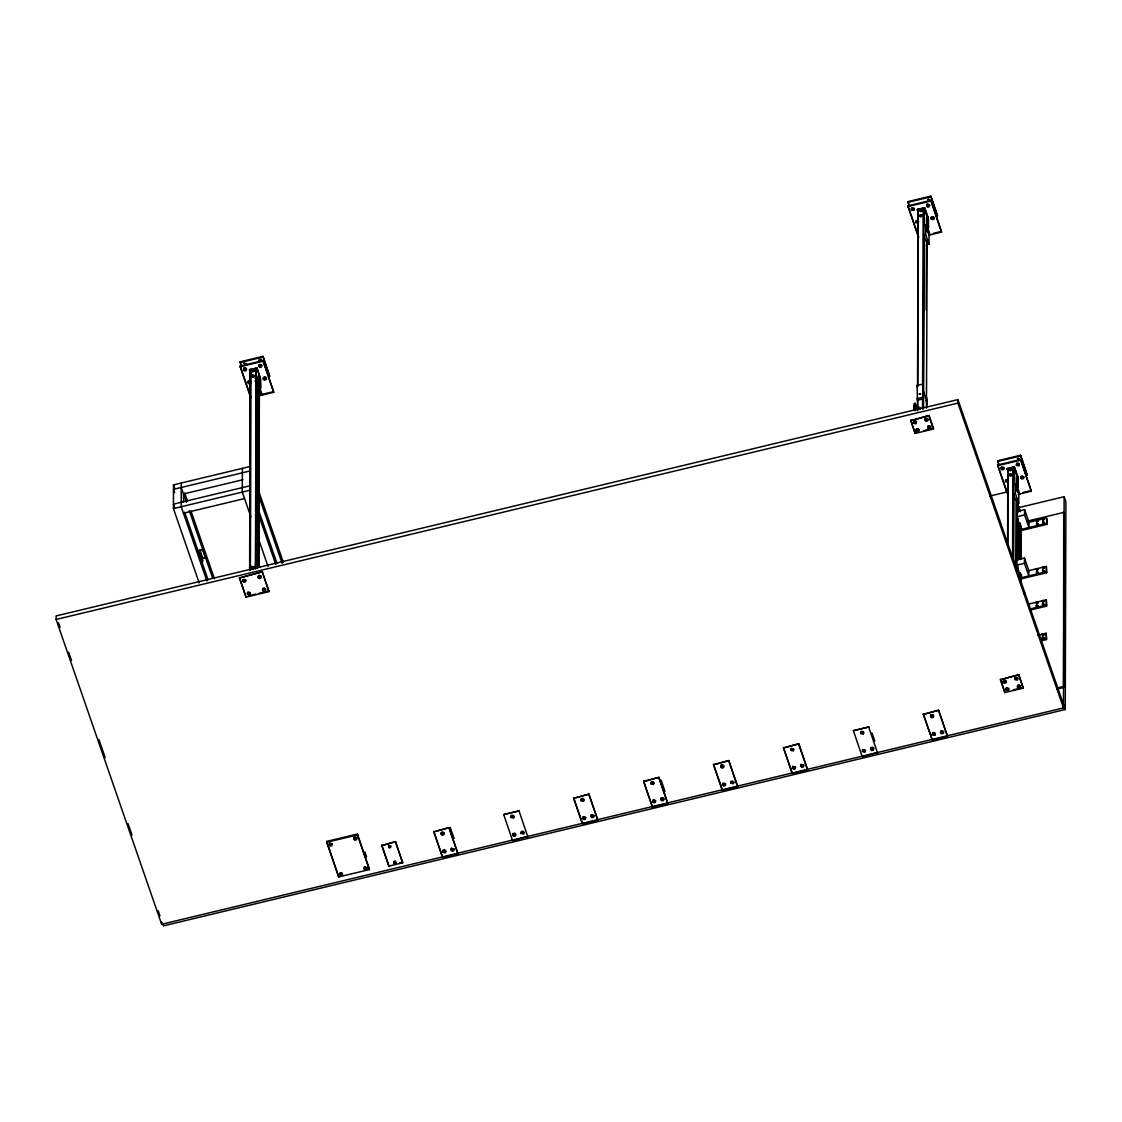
<?xml version="1.0" encoding="UTF-8"?>
<svg xmlns="http://www.w3.org/2000/svg" width="1122" height="1122" viewBox="0 0 1122 1122"><rect width="100%" height="100%" fill="white"/><g stroke="black" fill="none" stroke-linecap="round" stroke-linejoin="round"><path stroke-width="1.5" d="M1018.187 507.747L1064.133 496.723L1063.474 707.926L161.652 924.276L56.1 619.456L56.114 615.936L957.936 399.586L1065.255 709.511L163.433 925.874L162.55 923.308M161.652 924.276L161.666 921.933M199.155 582.893L173.433 508.603L173.503 484.872L250.15 466.486M181.273 483.007L181.203 506.737L206.925 581.028M183.489 502.179L183.517 493.961L242.899 479.711M199.225 550.355L201.876 558.447L205.396 557.606L202.745 549.514L199.225 550.355L199.211 553.861L199.982 553.679L199.996 550.173L202.647 557.83L202.633 561.337L201.862 561.533L201.876 559.177M205.396 557.606L201.876 558.013M239.393 577.984L262.352 571.771L268.985 591.617L246.027 597.128L239.393 577.984L262.352 571.771M250.795 397.805L240.052 366.081L263.011 360.569L273.74 392.293L258.986 395.828M241.16 365.758L240.066 361.859L263.011 356.347L269.645 376.207L263.011 356.347M242.366 468.351L242.296 492.081L250.865 516.849M246.027 597.128L239.954 578.868M250.599 373.57L249.491 369.629L256.84 367.876L260.641 378.843L260.599 388.521L260.192 377.567M249.631 570.481L250.248 369.447L249.869 565.881M250.402 570.299L251.019 369.264M252.674 567.578C251.973 569.822 255.564 568.952 254.512 567.143L252.674 567.578L252.843 568.98M253.418 566.947L253.586 568.153L253.418 566.947L256.784 566.133L256.952 567.353L252.001 568.588L252.001 567.325M255.451 569.078L256.068 368.058L255.69 564.478M255.788 567.003L255.437 564.043L256.966 563.679L257.331 564.703L257.317 566.624L255.788 567.003L256.966 563.679M260.192 378.268L256.84 367.876M259.673 567.437L257.485 561.14L256.573 561.365L256.545 568.391L257.471 568.181L258.046 376.151M257.906 552.108L258.439 377.301M258.228 564.759L258.803 375.968M258.621 565.909L259.21 377.118M258.845 566.554L259.42 377.749M273.74 392.293L263.011 360.569M326.712 842.285L326.712 841.402L357.441 834.039L369.433 869.564L338.704 876.927L326.712 842.285L357.441 834.908L357.441 834.039M338.704 876.927L326.712 841.402M381.803 845.623L395.575 841.612L402.658 862.79L388.885 866.1L381.803 845.623L395.575 841.612M388.885 866.1L381.803 844.922M433.779 831.865L449.081 827.671L457.93 853.73L442.615 857.404L433.779 831.865L449.081 827.671M442.615 857.404L433.779 831.346M503.722 814.558L519.023 810.897L503.722 814.558L512.558 840.616L527.859 836.423M573.651 798.317L588.952 794.11L597.802 820.168L582.5 823.843L573.651 798.317L588.952 794.11M582.5 823.843L573.651 797.784M643.593 781.529L658.895 777.336L667.73 803.394L652.429 807.069L643.593 781.529L658.895 777.336M652.429 807.069L643.593 781.01M713.522 764.755L728.837 760.562L737.673 786.62L722.372 790.281L713.522 764.755L728.837 760.562M722.372 790.281L713.522 764.236M783.465 747.981L798.766 743.774L807.602 769.832L792.3 773.507L783.465 747.981L798.766 743.774M792.3 773.507L783.465 747.448M853.393 730.674L868.709 727L853.393 730.674L862.243 756.733L877.544 752.525M918.623 237.584L907.88 205.859L930.839 200.347L941.582 232.072L928.469 235.227M909.002 205.536L907.894 201.637L930.853 196.126L937.487 215.985L930.853 196.126M910.713 420.652L929.086 415.547L933.504 429.011L915.145 433.429L910.713 420.652L929.086 415.547M919.9 407.51L920.068 408.899L919.9 407.51L914.318 408.534L914.626 409.768L914.093 406.024L915.622 405.659L915.973 408.618L915.622 405.659M914.304 403.569L914.29 410.596L915.201 410.386L915.229 403.345L914.304 403.569L915.398 406.711M915.145 433.429L910.727 419.951M919.9 408.394L915.608 409.334L915.44 408.113C917.782 405.617 919.717 409.614 918.806 407.314M917.319 209.407L917.319 210.123L924.668 207.654L917.319 209.407L918.441 213.348M922.817 384.089L923.308 398.815L917.501 400.203L917.011 385.491L922.817 384.089L923.35 385.617M917.473 410.259L917.501 398.829M917.684 410.89L917.726 399.46M917.768 385.954L918.091 209.225L917.544 387.062L917.011 385.491M922.522 409.039L922.55 399.25M922.593 385.856L923.14 208.019M923.28 408.857L923.911 207.836L927.263 217.542L926.492 217.724L926.463 229.926M923.504 407.861L924.051 234.624M924.065 225.915L924.121 208.468M923.336 714.419L938.637 710.226L947.473 736.284L932.172 739.959L923.336 714.419L938.637 710.226M925.65 234.386L923.827 234.835L927.179 244.526L929.016 244.091L925.65 234.386L925.692 224.723L923.855 225.157M926.211 310.121L926.421 243.867M926.449 408.127L927.193 240.206M926.996 230.852L927.038 216.897M928.034 217.359L928.441 228.299L925.496 229M928.441 228.299L928.469 218.636L924.668 207.654M929.016 244.091L929.044 234.414L925.692 224.723M941.582 232.072L930.839 200.347M1063.474 707.926L957.922 403.107L957.936 399.586M1007.219 493.442L997.612 464.985L1020.571 459.473L1031.314 491.198L1018.187 494.353M998.734 464.662L997.626 460.763L1020.585 455.252L1027.219 475.111L1020.585 455.252M1000.445 679.778L1018.818 674.673L1023.236 688.137L1004.863 692.555L1000.445 679.778L1018.818 674.673M1004.863 692.555L1000.445 679.076M1007.051 468.533L1007.051 469.248L1014.4 466.78L1007.051 468.533L1008.173 472.474M1007.584 545.068L1007.822 468.351L1007.808 542.221M1012.591 557.802L1012.871 467.145M1013.348 561.112L1013.629 466.962L1016.995 476.668L1016.953 490.609M1013.559 561.743L1013.769 493.75M1013.797 485.041L1013.853 467.594M1015.382 493.512L1013.545 493.961L1016.911 503.652L1018.748 503.217L1015.382 493.512L1015.424 483.848L1013.587 484.283M1015.971 566.498L1016.153 502.993M1016.195 489.052L1016.223 476.85L1016.995 476.668M1016.476 570.172L1016.7 500.426M1016.728 489.977L1016.77 476.023M1016.7 570.803L1016.925 499.332M1017.444 558.504L1017.57 518.42M1017.598 511.45L1017.92 504.395L1020.375 511.66M1017.752 476.485L1018.173 487.425L1018.201 477.762L1014.4 466.78M1017.71 574.113L1017.808 565.74M1017.752 560.173L1017.878 518.35M1017.906 511.38L1017.92 504.395M1017.864 559.794L1017.991 519.781M1018.019 512.824L1018.033 505.868M1018.748 503.217L1018.776 493.54L1015.424 483.848M1019.912 580.495L1019.94 573.524M1019.982 559.583L1020.094 522.978M1020.221 581.392L1020.249 572.669M1020.291 558.728L1020.403 523.876M1031.314 491.198L1020.571 459.473M1020.683 583.622L1020.711 574.913M1020.768 559.247L1020.866 526.176M1021.062 575.137L1021.048 577.774L1046.363 571.701L1046.377 566.428L1027.864 570.874M1021.216 526.779L1021.623 530.426L1046.868 524.367L1046.882 519.093L1046.531 518.069L1028.018 522.501M1021.048 581.168L1021.076 574.198M1021.118 559.345L1021.216 526.232M1046.377 566.428L1046.714 572.725L1021.469 578.784L1021.483 574.829M1024.358 594.043L1024.358 591.406M1024.47 557.999L1028.846 570.635L1028.832 575.909L1024.456 563.272L1024.47 557.999L1016.7 559.864M1024.624 509.64L1029 522.277L1028.972 527.55L1024.596 514.914L1024.624 509.64L1016.841 511.506M1028.734 606.679L1028.734 604.043M1041.468 640.76L1046.517 639.54L1046.181 633.243L1037.752 635.262M1029.786 610.172L1046.616 606.132L1046.279 599.835L1027.766 604.281M1046.868 524.367L1046.531 518.069M1046.517 639.54L1046.181 633.243M1046.616 606.132L1046.279 599.835M1056.952 689.104L1063.544 687.52L1063.726 512.403L1027.472 521.113M1065.255 709.511L1065.9 501.829L1064.133 496.723M1019.982 581.322L1020.038 572.585M1020.178 558.812L1020.305 523.708M259.336 360.471L260.276 359.657L261.258 360.442M247.794 593.033L248.972 592.248L249.673 593.215M331.579 844.291L330.163 843.421L330.429 844.88M916.281 221.623L917.221 220.81M1006.013 480.749L1006.953 479.935M1042.857 520.005L1044.063 519.626M1036.924 574.015L1038.074 573.917M1036.476 606.413L1037.682 606.034L1036.644 606.609M258.775 360.821L259.154 359.545M265.844 379.068L266.223 377.791L265.087 376.866L263.572 377.23L263.193 378.507L264.329 379.418M356.403 839.116L356.782 837.839L355.646 836.928L354.131 837.293L353.753 838.569L354.889 839.48M395.926 862.902L395.295 861.079L394.032 861.387L393.71 863.042L395.926 863.505L396.234 862.439L394.032 861.977M441.016 833.59L441.395 832.314L442.924 831.949L444.06 832.861L443.681 834.137L442.166 834.502M650.83 783.254L651.209 781.978L652.724 781.613L653.86 782.525L653.481 784.516L650.83 783.969L651.209 782.693L652.724 782.329L653.86 783.24M733.423 783.016L733.802 781.739L731.151 781.192L730.773 782.469L731.909 783.38M913.953 209.744L914.332 208.468L911.681 207.921L911.302 209.197L912.438 210.109M933.672 218.846L934.051 217.57L932.915 216.658L931.4 217.023L931.022 218.299L932.158 219.211M803.366 766.228L803.745 764.952L801.094 764.405L800.715 765.681L801.851 766.592M913.364 422.517L913.743 421.241L915.257 420.876L916.394 421.788L916.015 423.064L914.5 423.429M1003.685 468.87L1004.064 467.594L1001.413 467.047L1001.034 468.323L1002.17 469.234M1005.452 481.086L1005.831 479.809L1007.346 479.445M943.237 732.68L943.616 731.404L940.965 730.857L940.587 732.133L941.723 733.045M1023.404 477.972L1023.783 476.696L1021.132 476.149L1020.754 477.425L1021.89 478.337M1003.096 681.643L1003.475 680.367L1004.989 680.002L1006.125 680.914L1005.747 682.19L1004.232 682.555M1008.398 689.848L1008.776 688.571L1006.125 688.024L1005.747 689.301L1006.883 690.212M245.157 580.635L245.143 579.85M441.605 833.029L443.456 833.001M513.315 816.83C513.974 814.614 509.921 816.255 512.249 817.223M583.23 817.447L585.081 817.419M911.891 208.65L913.28 208.145M723.115 766.494C723.48 763.802 719.483 766.803 722.554 766.873M918.371 430.189L918.357 429.389M927.347 419.74L926.015 418.674L926.281 420.133M793.044 767.111L794.783 766.887M1001.623 467.776L1003.012 467.271M932.929 716.159L932.915 715.373M1008.103 689.315L1008.089 688.515M1017.079 678.866L1015.747 677.8L1016.013 679.259M1009.884 468.772L1009.87 470.034C1013.895 469.739 1007.64 471.268 1011.778 468.954L1011.146 468.477M1010.165 474.915L1010.165 476.163L1012.058 475.083L1011.427 474.606M1042.969 519.472L1042.955 520.482L1043.979 519.234M265.395 378.703L264.68 377.357L264.245 378.843M258.789 576.203L260.444 576.175M341.663 874.445C342.505 871.443 337.946 874.837 341.467 874.585M931.849 217.373L931.877 218.51M366.277 868.54L365.562 867.194L365.127 868.694M395.547 862.608L394.958 861.486L394.425 862.622M451.717 848.821L453.372 848.807M651.503 782.511L653.27 782.665M654.785 801.417L654.07 800.056L653.635 801.557M723.199 783.689L724.854 783.675M1021.581 476.499L1021.609 477.635M861.317 732.175L862.972 732.147M864.585 751.081C865.441 748.079 860.869 751.459 864.389 751.207M253.376 567.732L256.784 566.834M255.213 376.094L255.213 375.323M255.199 381.368L255.199 380.596M1010.417 475.097L1010.599 475.854L1011.455 475.013M1038.116 525.657L1037.079 525.657M244.301 363.584L245.816 363.724M244.287 368.507L245.802 368.647M260.781 366.067L260.262 364.594L259.813 366.081M933.027 218.608L932.999 217.233M929.661 427.706L929.395 426.248L928.497 427.594M444.775 851.879L444.27 850.392L443.821 851.893M1022.759 477.734L1022.731 476.359M582.907 800.351L582.641 798.892L581.743 800.238M592.921 816.339L592.402 814.853L591.757 816.227M661.671 798.317L663.312 798.864L661.7 799.453M802.721 766.003L802.216 764.531L801.767 766.017M933.153 733.199L934.794 733.732L933.181 734.321M1019.393 686.832L1019.127 685.374L1018.229 686.72M918.904 408.015L915.426 408.815M245.466 369.741L244.512 369.755M927.642 199.562L929.058 200.025M260.122 577.269L259.168 577.283M264.315 590.116L265.002 589.331L264.273 588.573M1017.374 458.688L1018.776 459.15M453.05 849.901L452.082 849.915M522.978 833.113L521.562 832.244L523.301 832.019M862.65 733.241L861.696 733.255M932.578 716.467L931.134 715.794L932.747 715.205M794.46 767.981L793.506 767.995M872.425 749.314L873.084 748.318L871.906 747.771M941.835 730.997L941.148 731.782L941.877 732.54M240.066 362.56L263.011 357.048M907.894 202.339L930.853 196.841M243.853 363.219L246.503 363.766M240.052 366.782L262.997 361.27M907.88 206.56L930.839 201.062M261.412 366.291L259.897 366.656L258.761 365.744L259.14 364.468L261.791 365.015L261.412 367.006L259.897 367.371L258.761 366.459L259.14 365.183L261.791 365.73M249.491 370.33L256.826 368.577M254.848 378.17L257.751 377.469M249.771 380.54L248.257 380.905L247.878 382.181L249.014 383.093M917.614 220.319L916.099 220.683L915.72 222.675L918.371 223.222M916.099 221.399L918.75 221.946M258.986 395.126L272.099 391.985M933.378 233.334L939.941 231.763M250.136 470.945L173.489 489.332L174.639 492.642M250.08 485.756L173.447 504.143L174.583 507.439M173.433 508.603L250.066 490.216M183.447 513.231L244.54 498.575M199.225 550.79L202.745 549.948M922.579 391.087L923.336 390.905L926.702 400.596L925.931 400.778M916.969 398.675L922.789 397.286M255.802 565.067L257.331 564.703M915.987 406.683L914.444 407.048L914.093 406.024M914.093 407.959L915.622 407.595M56.1 619.456L957.922 403.107M919.044 430.161L916.394 429.6L916.015 430.876L917.151 431.802L918.666 431.437L919.044 429.445L916.394 428.899L916.015 430.175L917.151 431.086M247.611 592.823L250.262 593.37L249.883 594.646L248.369 595.011L247.233 594.099L247.611 592.107L250.262 592.654L249.883 593.931L248.369 594.295M923.49 430.722L933.504 428.309M249.308 595.642L255.858 594.071M259.14 593.272L268.985 590.915M997.626 461.465L1020.585 455.967M997.612 465.686L1020.571 460.188M1008.103 482.348L1005.452 481.801L1005.831 480.525L1007.346 480.16L1008.482 481.072M989.59 496.134L1008.285 491.646M1023.11 492.46L1029.673 490.889M1024.596 514.914L1016.827 516.779L1021.202 529.416L1046.517 523.343M1024.456 563.272L1016.672 565.137L1021.469 578.784M1029.435 609.148L1046.265 605.109M1041.104 639.736L1046.153 638.53M1017.752 685.949L1020.403 686.496L1020.024 687.772L1017.374 687.225L1017.752 685.233L1019.267 684.869L1020.403 685.78L1020.024 687.057L1017.374 686.51M1013.222 689.848L1023.236 687.435M581.266 799.467L583.917 800.014L583.538 801.29L580.887 800.743L581.28 798.752L582.795 798.387L583.931 799.313L583.552 800.575L580.901 800.028M651.966 784.166L653.481 783.801M390.428 847.026L389.166 847.334L388.535 845.511L390.737 845.96L390.428 847.629L389.166 847.923L388.535 846.1L390.737 846.563M1058.242 687.688L1063.193 686.51M339.84 873.701L342.49 874.248L342.112 875.525L339.461 874.978L339.84 872.986L341.354 872.621L342.49 873.533L342.112 874.809L339.461 874.262M366.207 869.452L369.447 868.68M521.351 832.229L524.002 832.776L523.623 834.053L520.973 833.506L521.351 831.514L522.866 831.164L524.002 832.075L523.623 833.351L520.973 832.79M583.019 817.433L585.67 817.98L585.291 819.256L583.777 819.621L582.641 818.709L583.019 816.732L585.67 817.279L585.291 818.555L583.777 818.92M399.6 862.818L402.658 862.089M515.363 835.329L512.712 834.782L513.091 833.506L514.605 833.141L515.741 834.053M655.234 801.767L652.583 801.22L652.962 799.944L655.613 800.491L655.234 802.482L653.719 802.847L652.569 801.935L652.948 800.659L655.613 801.206M725.163 784.993L722.512 784.446L722.891 783.17L725.541 783.717M914.907 422.952L915.804 422.335L915.117 421.381M1004.344 680.507L1005.536 681.054L1004.625 682.078M912.831 209.632L911.99 209.253M1017.612 465.069C1020.669 464.887 1016.546 462.012 1017.023 464.704M1002.563 468.758L1001.722 468.379M244.554 579.485L243.404 580.06L244.091 581.028M927.656 205.859C930.937 206.21 927.01 202.661 927.305 205.578M917.992 429.109L916.604 429.614L917.305 430.582M1007.037 689.707L1006.434 688.543L1007.921 688.361M791.753 750.029C795.288 750.169 790.575 746.943 791.557 749.903M732.063 782.876L731.46 781.711L732.961 781.529M355.029 838.976L354.426 837.811L355.926 837.629M928.511 198.959L929.647 199.884M1018.243 458.085L1019.379 459.01M260.669 359.18L261.819 360.092M593.931 816.003L591.28 815.456L590.901 816.732L592.037 817.643L593.552 817.279L593.931 815.287L591.28 814.74L590.901 816.017L592.037 816.928M245.844 580.607L243.179 580.06L242.801 581.336L243.951 582.248L245.466 581.883L245.844 579.892L243.194 579.345L242.815 580.621L243.951 581.533M393.71 862.453L394.663 863.211M332.168 844.459L329.517 843.898L329.139 845.175L330.275 846.086L331.789 845.736L332.168 843.744L329.517 843.197L329.139 844.473L330.275 845.385M926.898 231.441L930.096 234.835L927.445 227.163M1016.63 490.566L1019.828 493.961L1017.177 486.289M259.07 391.662L262.268 395.042L259.617 387.385M258.901 393.079L261.047 395.337M515.138 834.193L513.96 833.646L513.301 834.642M1063.726 512.403L1064.077 513.427M924.668 208.355L928.02 218.061M1014.4 467.481L1017.752 477.187M1046.363 571.701L1046.714 572.725M1017.612 504.479L1019.828 511.029M907.894 201.637L909.563 206.42M997.626 460.763L999.281 465.546M1016.827 516.372L1017.949 519.612M907.88 205.859L918.623 236.882M997.612 464.985L1007.233 492.74M1016.672 566.961L1017.794 570.2M926.702 397.791L927.221 404.944L926.688 403.415M929.086 416.248L933.504 429.011M1018.818 675.374L1023.236 688.137M918.231 408.464L918.062 408.829M915.229 403.345L917.403 409.642M938.637 710.745L947.473 736.284M923.336 713.901L931.625 737.827M872.032 733.059L874.795 741.039M868.709 727L877.544 753.058M798.766 744.307L807.602 769.832M728.823 761.081L737.673 786.62M661.11 780.197L664.981 791.375M658.895 777.869L667.73 803.394M588.952 794.642L597.802 820.168M519.023 810.897L527.859 836.956M450.203 827.349L454.073 838.513M449.081 828.204L457.93 853.73M249.491 369.629L250.613 372.869M240.066 361.859L241.721 366.642M240.052 366.081L250.795 397.104M395.575 842.313L402.658 862.79M258.719 491.24L283.291 562.22M258.705 495.714L282.141 563.384M258.663 510.51L276.952 563.342M258.649 514.984L275.788 564.506M258.873 539.962L268.018 566.372M364.888 851.963L366.599 856.913M357.441 834.908L369.433 869.564M262.352 572.472L268.985 591.617M256.573 561.365L257.667 564.506M256.966 565.614L257.317 566.624M184.709 492.909L187.57 501.155M190.992 511.071L214.428 578.742M181.259 487.467L186.406 502.319M189.267 510.58L212.703 578.265M199.982 553.679L202.633 561.337M184.653 512.179L208.089 579.864M173.503 484.872L174.653 488.168M58.4 622.528L60.111 627.464M68.666 652.191L71.513 660.423M98.904 739.51L105.173 757.645M128.006 823.548L131.989 835.077M158.244 910.882L159.955 915.818M388.703 846.114L390.246 846.423L388.703 846.114M252.506 371.27L254.007 371.017L252.506 371.27M252.492 376.543L253.993 376.291L252.492 376.543M920.335 211.048L921.849 210.81L920.335 211.048M920.321 216.322L921.821 216.083L920.321 216.322M919.142 394.088L920.657 393.836L919.142 394.088M1036.756 521.379L1037.962 521.183L1036.756 521.379M1036.742 524.535L1037.948 524.339L1036.742 524.535M1042.871 523.076L1044.063 522.88L1042.871 523.076M1036.602 569.738L1037.808 569.541L1036.602 569.738M1036.602 572.893L1037.794 572.697L1036.602 572.893M1042.731 568.265L1043.923 568.069L1042.787 568.167M1042.717 571.435L1043.923 571.238L1042.773 571.336M1036.504 603.145L1037.71 602.949L1036.504 603.145M1042.619 601.673L1043.825 601.476L1042.619 601.673M1042.619 604.842L1043.811 604.646L1042.619 604.842M1042.52 635.094L1043.726 634.898L1042.52 635.094M1042.506 638.25L1043.712 638.053L1042.506 638.25M243.839 368.142L243.46 369.418L244.596 370.33L246.111 369.965L246.489 368.689L245.353 367.778L243.839 368.142M243.839 368.858L243.46 370.134L244.596 371.045L246.111 370.681L246.489 369.404L245.353 368.493L243.839 368.858M248.257 381.62L247.878 382.897L249.014 383.808L250.529 383.443L250.907 382.167L249.771 381.256L248.257 381.62M263.558 377.946L263.179 379.222L264.315 380.134L265.83 379.769L266.209 378.493L265.072 377.581L263.558 377.946M258.495 575.67L258.116 576.946L259.252 577.858L260.767 577.493L261.146 576.217L260.009 575.306L258.495 575.67M258.495 576.385L258.116 577.662L259.252 578.573L260.767 578.209L261.146 576.932L260.009 576.021L258.495 576.385M262.913 588.433L262.534 589.709L263.67 590.621L265.185 590.256L265.563 588.98L264.427 588.068L262.913 588.433M262.913 589.148L262.534 590.424L263.67 591.336L265.185 590.971L265.563 589.695L264.427 588.784L262.913 589.148M354.131 837.994L353.753 839.27L354.889 840.196L356.403 839.831L356.782 838.555L355.646 837.643L354.131 837.994M364.44 867.082L364.061 868.358L365.197 869.269L366.712 868.905L367.09 867.629L364.44 867.082M364.44 867.797L364.061 869.073L366.712 869.62L367.09 868.344L365.954 867.432L364.44 867.797M441.395 833.029L441.016 834.305L442.152 835.217L443.667 834.852L444.046 833.576L442.91 832.664L441.395 833.029M443.148 850.28L442.769 851.556L443.905 852.468L445.42 852.103L445.799 850.827L444.663 849.915L443.148 850.28M443.148 850.995L442.769 852.271L445.42 852.818L445.799 851.542L444.663 850.63L443.148 850.995M451.409 848.302L451.03 849.578L452.166 850.49L453.681 850.125L454.059 848.849L451.409 848.302M451.409 849.017L451.03 850.294L452.166 851.205L453.681 850.841L454.059 849.564L452.923 848.653L451.409 849.017M511.337 815.54L510.959 816.816L513.61 817.363L513.988 816.087L512.852 815.175L511.337 815.54M511.337 816.241L510.959 817.517L513.61 818.078L513.988 816.802L511.337 816.241M513.077 834.221L512.698 835.497L513.834 836.409L515.349 836.044L515.727 834.768L514.591 833.856L513.077 834.221M661.223 797.966L660.844 799.243L661.98 800.154L663.495 799.79L663.873 798.513L662.737 797.602L661.223 797.966M661.223 798.682L660.844 799.958L661.98 800.87L663.495 800.505L663.873 799.229L661.223 798.682M721.151 765.204L720.773 766.48L723.424 767.027L723.802 765.751L722.666 764.839L721.151 765.204M721.137 765.919L720.759 767.196L721.895 768.107L723.424 767.743L723.802 766.466L722.652 765.555L721.137 765.919M722.891 783.885L722.512 785.162L723.648 786.073L725.163 785.709L725.541 784.432L722.891 783.885M731.151 781.894L730.773 783.17L733.423 783.717L733.802 782.441L731.151 781.894M911.681 208.636L911.302 209.912L913.953 210.459L914.332 209.183L911.681 208.636M926.982 204.246L926.604 205.522L927.74 206.448L929.254 206.083L929.633 204.807L926.982 204.246M926.982 204.961L926.604 206.238L927.74 207.149L929.254 206.785L929.633 205.508L928.497 204.597L926.982 204.961M931.4 217.724L931.022 219L933.672 219.561L934.051 218.285L932.915 217.359L931.4 217.724M791.08 748.416L790.701 749.692L793.352 750.253L793.731 748.977L791.08 748.416M791.08 749.131L790.701 750.408L793.352 750.955L793.731 749.678L791.08 749.131M792.833 766.396L792.455 767.672L793.591 768.584L795.105 768.219L795.484 766.943L792.833 766.396M792.833 767.097L792.455 768.374L793.591 769.285L795.105 768.935L795.484 767.658L794.348 766.733L792.833 767.097M801.094 765.12L800.715 766.396L801.851 767.308L803.366 766.943L803.745 765.667L801.094 765.12M913.743 421.942L913.364 423.218L916.015 423.779L916.394 422.503L915.257 421.577L913.743 421.942M925.37 418.45L924.991 419.726L927.642 420.273L928.02 418.997L926.884 418.085L925.37 418.45M925.37 419.151L924.991 420.427L926.127 421.353L927.642 420.988L928.02 419.712L925.37 419.151M928.034 426.108L927.656 427.384L930.306 427.931L930.685 426.655L929.549 425.743L928.034 426.108M928.02 426.823L927.642 428.099L930.292 428.646L930.671 427.37L929.535 426.458L928.02 426.823M861.023 731.642L860.644 732.918L863.295 733.465L863.674 732.189L862.538 731.278L861.023 731.642M861.023 732.357L860.644 733.634L863.295 734.181L863.674 732.904L862.538 731.993L861.023 732.357M862.762 749.608L862.383 750.884L865.034 751.431L865.413 750.155L862.762 749.608M862.762 750.323L862.383 751.6L865.034 752.147L865.413 750.87L862.762 750.323M871.023 747.631L870.644 748.907L871.78 749.819L873.309 749.454L873.687 748.178L872.537 747.266L871.023 747.631M871.023 748.346L870.644 749.622L871.78 750.534L873.295 750.169L873.673 748.893L872.537 747.981L871.023 748.346M1001.413 467.762L1001.034 469.038L1002.17 469.95L1003.685 469.585L1004.064 468.309L1001.413 467.762M930.951 714.868L930.573 716.145L933.224 716.692L933.602 715.415L932.466 714.504L930.951 714.868M930.951 715.584L930.573 716.86L931.709 717.771L933.224 717.407L933.602 716.131L932.466 715.219L930.951 715.584M932.705 732.834L932.326 734.111L934.977 734.658L935.355 733.381L934.219 732.47L932.705 732.834M932.705 733.55L932.326 734.826L934.977 735.373L935.355 734.097L932.705 733.55M1016.714 463.372L1016.336 464.648L1018.986 465.209L1019.365 463.933L1018.229 463.021L1016.714 463.372M1016.714 464.087L1016.336 465.364L1018.986 465.911L1019.365 464.634L1018.229 463.723L1016.714 464.087M940.965 731.558L940.587 732.834L941.723 733.746L943.237 733.395L943.616 732.119L940.965 731.558M1021.132 476.85L1020.754 478.126L1021.89 479.038L1023.404 478.687L1023.783 477.411L1022.647 476.485L1021.132 476.85M1003.475 681.068L1003.096 682.344L1004.232 683.256L1005.747 682.905L1006.125 681.629L1003.475 681.068M1006.125 688.74L1005.747 690.002L1008.398 690.563L1008.776 689.287L1007.64 688.375L1006.125 688.74M1015.101 677.576L1014.723 678.852L1017.374 679.399L1017.752 678.123L1016.616 677.211L1015.101 677.576M1015.101 678.277L1014.723 679.553L1017.374 680.114L1017.752 678.838L1016.616 677.926L1015.101 678.277M252.31 369.867L252.31 371.13L254.203 370.036L252.31 369.867M252.618 370.723L252.604 371.985L254.498 370.905L252.618 370.723M252.296 375.141L252.296 376.403L254.189 375.323L252.296 375.141M252.59 376.01L252.59 377.258L254.484 376.179L252.59 376.01M251.707 566.47L251.707 567.732L253.6 566.638L251.707 566.47M920.152 209.646L920.152 210.908L922.046 209.828L920.152 209.646M920.447 210.515L920.447 211.763L922.34 210.684L920.447 210.515M920.138 214.919L920.124 216.181L922.032 215.101L920.138 214.919M920.433 215.789L920.433 217.037L922.326 215.957L920.433 215.789M1010.179 469.641L1010.179 470.889L1012.072 469.809L1010.179 469.641M1009.87 474.045L1009.856 475.307L1011.749 474.227L1009.87 474.045M1036.602 520.257L1036.602 521.253L1038.116 520.398L1036.602 520.257M1036.84 520.945L1036.84 521.94L1038.355 521.085L1036.84 520.945M1036.588 523.413L1036.588 524.423L1038.102 523.553L1036.588 523.413M1036.826 524.114L1036.826 525.11L1038.341 524.24L1036.826 524.114M1042.731 518.785L1042.717 519.795L1044.245 518.925L1042.731 518.785M1042.717 521.954L1042.717 522.95L1044.231 522.095L1042.717 521.954M1042.955 522.642L1042.955 523.637L1044.47 522.782L1042.955 522.642M1036.447 568.616L1036.447 569.611L1037.962 568.756L1036.447 568.616M1036.686 569.303L1036.686 570.313L1038.201 569.443L1036.686 569.303M1036.447 571.771L1036.447 572.781L1037.962 571.911L1036.447 571.771M1036.686 572.472L1036.686 573.468L1038.201 572.613L1036.686 572.472M1042.576 567.143L1042.576 568.153L1044.091 567.283L1042.576 567.143M1042.815 567.83L1042.815 568.84L1044.33 567.97L1042.815 567.83M1042.562 570.313L1042.562 571.308L1044.077 570.453L1042.562 570.313M1042.801 571L1042.801 572.01L1044.316 571.14L1042.801 571M1036.349 602.023L1036.349 603.033L1037.864 602.163L1036.349 602.023M1036.588 602.71L1036.588 603.72L1038.102 602.851L1036.588 602.71M1036.335 605.193L1036.335 606.189L1037.85 605.333L1036.335 605.193M1036.574 605.88L1036.574 606.89L1038.088 606.02L1036.574 605.88M1042.478 600.551L1042.464 601.56L1043.979 600.691L1042.478 600.551M1042.717 601.252L1042.703 602.248L1044.217 601.378L1042.717 601.252M1042.464 603.72L1042.464 604.73L1043.979 603.86L1042.464 603.72M1042.703 604.407L1042.703 605.417L1044.217 604.548L1042.703 604.407M1042.366 633.972L1042.366 634.968L1043.881 634.112L1042.366 633.972M1042.604 634.659L1042.604 635.669L1044.119 634.8L1042.604 634.659M1042.352 637.128L1042.352 638.138L1043.867 637.268L1042.352 637.128M1042.604 637.829L1042.59 638.825L1044.105 637.955L1042.604 637.829"/></g></svg>
